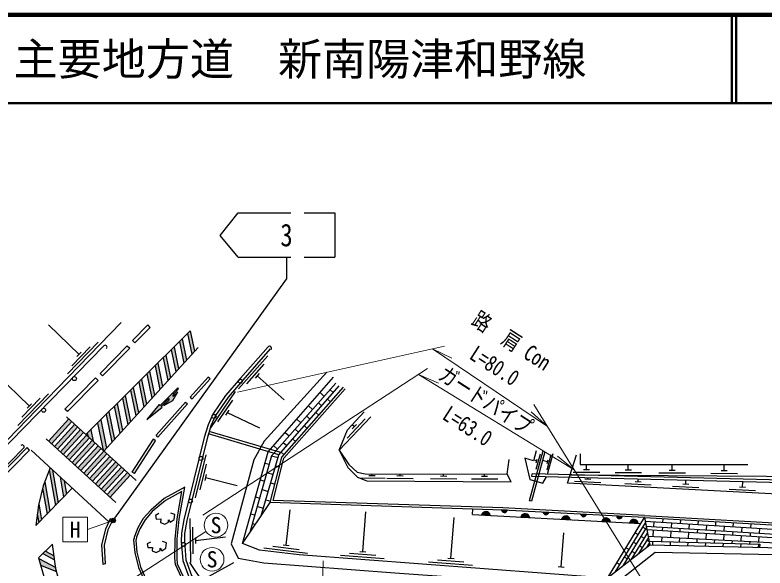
# Model space of a CAD drawing. Units: millimetres at full size, sheet at 1:1000; details may follow other scales. Extents: x 40000 to 680000, y 20000 to 380000.
# Drawn here: x 216388 to 301508, y 317238 to 380000 of the extents above; entities that cross this region are included whole.
import ezdxf
from ezdxf.enums import TextEntityAlignment as Align

# ---------------------------------------------------------------- set-up
doc = ezdxf.new("R2010")
doc.units = ezdxf.units.MM
doc.header["$LTSCALE"] = 1000
doc.linetypes.add('DASHED', pattern=[7.5, 6, -1.5])
for name, color, linetype, lineweight in [('M-BGD', 7, 'Continuous', 25), ('M-STR-HTXT', 7, 'Continuous', 13), ('M-STR-STRC', 7, 'Continuous', 25), ('M-TTL', 2, 'Continuous', 140), ('M-TTL-LINE', 7, 'Continuous', 50)]:
    doc.layers.add(name, color=color, linetype=linetype, lineweight=lineweight)
doc.layers.add('M-TTL-TXT', color=7, linetype='Continuous')
doc.styles.add('ＭＳ ゴシック', font='')
doc.styles.get('ＭＳ ゴシック').set_extended_font_data('MS Gothic')

msp = doc.modelspace()

# ---------------------------------------------------------------- hatches: boundary and pattern name
at = {"layer": 'M-BGD'}
for points in [[(269341, 323259, -0.82183), (270331, 323206)], [(271611, 323821), (272235, 323787, -0.84072)], [(276332, 323568), (276957, 323534, -0.84072)], [(273815, 323021, -0.82183), (274805, 322968)], [(278426, 322776, -0.82183), (279415, 322723)], [(280605, 323339), (281230, 323305, -0.84072)], [(282995, 322533, -0.82183), (283984, 322480)], [(284676, 323120), (285301, 323087, -0.84072)], [(286125, 322366, -0.82183), (287115, 322314)]]:
    msp.add_hatch(color=256, dxfattribs=at).paths.add_polyline_path(points)
at = {"layer": 'M-STR-STRC'}
for points in [[(236285, 344153), (235977, 343847), (236465, 341504), (236767, 341838)], [(235361, 343235), (235053, 342929), (235558, 340504), (235860, 340838)], [(234437, 342317), (234129, 342011), (234651, 339504), (234953, 339838)], [(233513, 341400), (233205, 341094), (233744, 338504), (234046, 338838)], [(232589, 340482), (232281, 340176), (232837, 337504), (233139, 337838)], [(231665, 339564), (231357, 339258), (231930, 336504), (232232, 336838)], [(230740, 338646), (230432, 338340), (231023, 335504), (231325, 335838)], [(229816, 337728), (229508, 337422), (230116, 334504), (230418, 334838)], [(233084, 335477), (232978, 335583), (233855, 336461), (233830, 336307), (233826, 336219), (233297, 335689), (234287, 336254), (234852, 337243), (234322, 336714), (234337, 336827), (234374, 336935), (234435, 337032), (234482, 337086), (234959, 337562), (234852, 337668), (232872, 335689), (232766, 335795), (231369, 334081)], [(228892, 336810), (228584, 336504), (229209, 333504), (229512, 333838)], [(227968, 335893), (227660, 335587), (228302, 332504), (228605, 332838)], [(227044, 334975), (226736, 334669), (227395, 331504), (227698, 331838)], [(222842, 333852), (222511, 334156), (220211, 331652), (220543, 331348)], [(226120, 334057), (225739, 333679), (226380, 330604), (226488, 330504), (226791, 330838)], [(223505, 333243), (223174, 333548), (220874, 331043), (221206, 330739)], [(224168, 332635), (223837, 332939), (221537, 330435), (221869, 330130)], [(224978, 332922), (224597, 332544), (224675, 332170), (225243, 331648)], [(224831, 332026), (224500, 332330), (222200, 329826), (222532, 329522)], [(225494, 331417), (225163, 331722), (222863, 329217), (223195, 328913)], [(226157, 330809), (225826, 331113), (223526, 328609), (223857, 328304)], [(226820, 330200), (226488, 330504), (224189, 328000), (224520, 327695)], [(227483, 329591), (227151, 329896), (224852, 327391), (225183, 327087)], [(220656, 328348), (220363, 328618), (220280, 328394), (220967, 324314), (221282, 324636)], [(228146, 328982), (227814, 329287), (225515, 326782), (225846, 326478)], [(228809, 328374), (228477, 328678), (226178, 326174), (226509, 325869)], [(229472, 327765), (229140, 328069), (226841, 325565), (227172, 325261)], [(219772, 327027), (219592, 326545), (219527, 326287), (220022, 323350), (220337, 323671)], [(221967, 327138), (221530, 327541), (221911, 325279), (222226, 325600)], [(219085, 324532), (219042, 324362), (218917, 323336), (219077, 322386), (219392, 322707)], [(227762, 322751, -1), (227323, 322512, -1)], [(220826, 318619), (219832, 319154), (219561, 318887), (220886, 318173)], [(219077, 318321), (219297, 317546), (221106, 316843), (221024, 317152), (221007, 317281)]]:
    msp.add_hatch(color=256, dxfattribs=at).paths.add_polyline_path(points)

# ---------------------------------------------------------------- linework, layer by layer
at = {"layer": 'M-BGD'}
for p, q in [((223661, 341485), (220183, 344846)), ((229714, 343056), (231449, 344820)), ((231734, 344540), (231449, 344820)), ((230000, 342776), (231734, 344540)), ((229714, 343056), (230000, 342776)), ((213050, 328722), (226458, 342464)), ((222355, 339270), (225830, 342866)), ((222835, 340198), (224919, 342355)), ((226041, 339319), (229121, 342452)), ((229121, 342452), (229406, 342172)), ((223418, 341233), (223904, 341737)), ((226326, 339038), (229406, 342172)), ((245083, 341331), (241770, 337586)), ((244645, 340383), (242658, 338136)), ((218003, 335631), (214304, 339214)), ((222062, 335270), (225541, 338809)), ((225541, 338809), (225826, 338529)), ((226041, 339319), (226326, 339038)), ((236284, 336641), (238311, 338898)), ((238534, 338697), (238311, 338898)), ((244108, 339323), (243644, 338799)), ((243876, 339061), (246955, 336337)), ((222347, 334989), (225826, 338529)), ((236508, 336440), (238534, 338697)), ((241387, 337283), (238573, 333151)), ((251012, 337141), (251491, 336716)), ((252155, 337464), (252494, 337162)), ((216694, 333418), (220173, 337009)), ((217175, 334345), (219262, 336500)), ((236284, 336641), (236508, 336440)), ((241072, 336288), (239384, 333808)), ((251837, 336408), (252210, 336078)), ((217759, 335380), (218246, 335883)), ((232391, 332304), (235755, 336051)), ((232614, 332103), (235978, 335851)), ((235755, 336051), (235978, 335851)), ((249695, 335635), (250163, 335221)), ((250827, 335968), (251180, 335654)), ((222347, 334989), (222062, 335270)), ((240673, 335169), (240279, 334590)), ((240476, 334879), (244121, 333142)), ((250523, 334900), (250887, 334578)), ((248379, 334130), (248834, 333725)), ((249498, 334473), (249866, 334147)), ((256770, 334409), (253176, 330597)), ((254077, 331990), (256135, 334173)), ((248170, 332978), (248552, 332639)), ((249209, 333393), (249564, 333077)), ((254648, 333033), (255128, 333542)), ((254888, 333288), (254670, 333493)), ((232614, 332103), (232391, 332304)), ((246336, 330096), (238340, 332450)), ((246553, 330345), (238430, 332736)), ((247062, 332624), (247506, 332230)), ((229691, 328130), (232090, 331845)), ((229943, 327967), (232342, 331682)), ((232342, 331682), (232090, 331845)), ((245746, 331119), (246178, 330734)), ((246842, 331482), (247238, 331131)), ((247895, 331885), (248241, 331577)), ((187937, 300940), (217368, 330829)), ((214305, 327402), (217766, 330899)), ((214589, 327120), (218051, 330618)), ((218051, 330618), (217766, 330899)), ((246581, 330377), (246918, 330077)), ((238028, 330065), (236834, 325210)), ((245518, 329985), (246245, 329781)), ((275610, 329382), (275235, 329482)), ((275553, 328466), (276015, 330206)), ((275556, 329179), (275664, 329585)), ((276842, 329302), (276262, 329456)), ((276786, 328386), (277247, 330126)), ((276789, 329099), (276896, 329505)), ((276840, 327890), (277460, 330228)), ((238080, 329022), (237364, 326109)), ((244778, 329154), (245248, 329022)), ((245968, 328820), (246396, 328700)), ((281249, 328410), (281249, 328986)), ((285994, 328374), (285994, 328986)), ((290976, 328336), (290981, 328986)), ((296872, 328291), (296877, 328986)), ((229943, 327967), (229691, 328130)), ((238097, 327834), (237930, 327154)), ((244978, 328059), (245691, 327859)), ((256552, 327745), (257252, 327740)), ((256902, 327742), (256902, 327908)), ((259735, 327721), (260435, 327715)), ((260085, 327718), (260086, 327908)), ((265033, 327680), (265033, 327907)), ((269681, 327645), (269681, 327906)), ((275062, 327635), (275069, 327935)), ((317770, 326842), (275069, 327935)), ((279747, 328122), (282746, 328099)), ((280899, 328413), (281599, 328408)), ((284491, 328086), (287491, 328063)), ((285644, 328377), (286344, 328371)), ((289474, 328048), (292474, 328025)), ((290626, 328339), (291326, 328334)), ((295370, 328003), (298370, 327980)), ((296522, 328294), (297222, 328289)), ((238014, 327494), (241602, 326612)), ((244237, 327228), (244709, 327096)), ((245413, 326898), (245894, 326764)), ((255399, 327454), (258399, 327431)), ((258582, 327429), (261582, 327407)), ((263530, 327392), (266530, 327369)), ((264683, 327683), (265383, 327678)), ((268181, 327345), (271181, 327345)), ((269331, 327645), (270031, 327645)), ((317770, 326542), (275062, 327635)), ((279881, 327109), (282877, 326956)), ((281044, 327350), (281743, 327314)), ((281394, 327332), (281401, 327473)), ((286764, 327058), (287463, 327022)), ((287114, 327040), (287121, 327327)), ((292524, 326760), (292535, 327188)), ((298961, 326423), (298976, 327023)), ((244439, 326133), (245136, 325938)), ((285600, 326817), (288596, 326664)), ((291011, 326539), (294007, 326382)), ((292175, 326779), (292874, 326742)), ((297447, 326202), (300443, 326044)), ((298611, 326441), (299310, 326404)), ((243696, 325303), (244169, 325170)), ((242212, 320021), (245350, 324660)), ((244859, 324977), (245393, 324827)), ((243899, 324207), (244582, 324016)), ((247167, 319826), (247636, 323836)), ((255856, 319099), (256202, 323614)), ((268325, 323313), (268344, 323923)), ((272235, 323787), (271611, 323821)), ((276957, 323534), (276332, 323568)), ((227473, 322688), (227203, 322818)), ((236240, 322852), (236288, 317853)), ((243155, 323377), (243629, 323244)), ((265867, 318333), (266221, 322962)), ((268325, 323313), (287418, 322298)), ((269341, 323259), (270331, 323206)), ((273815, 323021), (274805, 322968)), ((278426, 322776), (279415, 322723)), ((281230, 323305), (280605, 323339)), ((283623, 316072), (287817, 322952)), ((285301, 323087), (284676, 323120)), ((287817, 322952), (288421, 319826)), ((289917, 322832), (289891, 322422)), ((291914, 322719), (291888, 322298)), ((236549, 321855), (236578, 318855)), ((243359, 322281), (243680, 322192)), ((282995, 322533), (283984, 322480)), ((284518, 316773), (287930, 322369)), ((285414, 317473), (288042, 321785)), ((286125, 322366), (287115, 322314)), ((287638, 321890), (287979, 321682)), ((288893, 322484), (288860, 321945)), ((289858, 321883), (289833, 321484)), ((290889, 322360), (290856, 321821)), ((291854, 321759), (291829, 321359)), ((292886, 322236), (292852, 321697)), ((293910, 322605), (293884, 322174)), ((294882, 322112), (294848, 321572)), ((295907, 322491), (295880, 322050)), ((296878, 321988), (296844, 321448)), ((297904, 322378), (297876, 321926)), ((298874, 321863), (298840, 321324)), ((299901, 322264), (299872, 321801)), ((278366, 317377), (278660, 321212)), ((286309, 318174), (288155, 321202)), ((286776, 321244), (287117, 321036)), ((288080, 321593), (322854, 319430)), ((288835, 321546), (288790, 320829)), ((290831, 321421), (290788, 320724)), ((292827, 321297), (292785, 320619)), ((293850, 321634), (293825, 321235)), ((294823, 321173), (294782, 320514)), ((295846, 321510), (295821, 321111)), ((296819, 321049), (296780, 320409)), ((297842, 321386), (297818, 320987)), ((298816, 320925), (298777, 320304)), ((299839, 321262), (299814, 320863)), ((300870, 321739), (300837, 321200)), ((236860, 320708), (236867, 320008)), ((236864, 320358), (240280, 320760)), ((286597, 320182), (286938, 319974)), ((287205, 318875), (288268, 320619)), ((287459, 320828), (287800, 320620)), ((288142, 320411), (288331, 320296)), ((288222, 320858), (321301, 319122)), ((288756, 320278), (288728, 319819)), ((289789, 320776), (289756, 320250)), ((290756, 320222), (290729, 319775)), ((291786, 320671), (291757, 320194)), ((292757, 320166), (292730, 319730)), ((293784, 320566), (293757, 320138)), ((294757, 320110), (294731, 319685)), ((295781, 320462), (295757, 320082)), ((296758, 320054), (296732, 319640)), ((297778, 320357), (297758, 320027)), ((299776, 320252), (299758, 319971)), ((300812, 320801), (300774, 320199)), ((244614, 319521), (249580, 318940)), ((245642, 319703), (248621, 319354)), ((246819, 319867), (247514, 319786)), ((285735, 319537), (286076, 319328)), ((287280, 319766), (287621, 319558)), ((288101, 319575), (288381, 320035)), ((298758, 319999), (298733, 319595)), ((300758, 319943), (300734, 319550)), ((253318, 318691), (258303, 318310)), ((254338, 318914), (257329, 318685)), ((255507, 319126), (256205, 319072)), ((265518, 318360), (266216, 318306)), ((285556, 318475), (285897, 318266)), ((286418, 319120), (286759, 318912)), ((226638, 317707), (226341, 317649)), ((236187, 317861), (238987, 313718)), ((238084, 316126), (241210, 317851)), ((263329, 317926), (268314, 317544)), ((264349, 318148), (267340, 317920)), ((284694, 317829), (285035, 317621)), ((278017, 317404), (278715, 317350))]:
    msp.add_line(p, q, dxfattribs=at)
at = {"layer": 'M-BGD', "linetype": 'DASHED'}
for p, q in [((276283, 330482), (274754, 324876)), ((276525, 330417), (274995, 324810)), ((274995, 324810), (274754, 324876))]:
    msp.add_line(p, q, dxfattribs=at)
at = {"layer": 'M-BGD'}
for points in [[(208814, 325255), (209132, 325572), (209852, 327101), (211164, 328421), (213397, 329605), (218810, 335171), (228425, 345119)], [(245104, 342335), (241966, 338788), (240290, 336827), (238850, 334712), (238300, 333489), (237844, 332040), (236677, 327293), (235560, 322714), (235268, 321194), (235263, 320252), (235446, 318074), (236099, 316233), (237096, 314555), (238466, 312861), (239669, 311793), (240369, 311473), (245597, 310479), (252040, 309760), (254287, 309692), (261537, 307965), (271375, 306802), (283470, 305894), (286584, 306682), (291397, 309160)], [(245366, 342104), (242231, 338559), (240569, 336614), (239156, 334540), (238627, 333365), (238181, 331946), (237017, 327210), (235902, 322639), (235617, 321160), (235613, 320266), (235791, 318148), (236417, 316383), (237384, 314756), (238720, 313103), (239862, 312090), (240476, 311809), (245649, 310825), (252065, 310109), (254334, 310041), (261599, 308310), (271408, 307150), (283439, 306247), (286459, 307011), (291237, 309471)], [(251770, 339457), (244670, 331644), (243486, 329507), (240925, 319993), (241708, 318352), (244618, 317828), (259481, 316694), (283862, 314940), (289051, 319036), (316430, 318492), (337841, 318421), (346301, 318997)], [(345013, 319593), (335972, 319239), (320206, 319113), (288421, 319826), (283623, 316072), (248621, 318750), (244156, 319272), (242212, 320021), (245133, 330418), (252545, 338894)], [(243090, 321319), (245521, 329994), (252813, 338205)], [(244335, 323159), (246336, 330096), (253162, 337929)], [(287817, 322952), (271742, 323814), (245350, 324660), (246683, 329810), (253678, 337743)], [(287830, 323202), (271753, 324064), (245671, 324900), (246910, 329690), (253866, 337577)], [(253176, 330597), (254140, 332921), (256025, 334956)], [(253176, 330597), (254266, 329003), (255209, 328108), (256114, 327909), (272239, 327906)], [(253176, 330597), (254166, 328646), (255255, 327538), (256314, 327147), (272708, 327022)], [(275547, 330538), (275216, 329417), (274257, 329700), (274805, 327264), (276278, 326853), (276710, 327593)], [(272708, 327022), (272239, 327906), (272479, 329541)], [(318772, 324783), (289981, 326293), (279086, 326849), (280103, 330097)], [(280535, 330178), (280535, 328986), (299545, 328986)], [(279392, 327824), (318350, 327528), (318370, 326957)], [(232701, 323408), (232345, 323205), (232409, 322798), (232943, 322811), (232905, 322417), (233375, 322226), (233795, 322442), (233795, 322709), (233998, 322430), (234469, 322735), (234520, 323319), (234062, 323472)], [(227203, 322818), (226647, 321660), (226210, 319855), (226341, 317649)], [(227473, 322688), (226931, 321558), (226512, 319828), (226638, 317707)], [(287817, 322952), (323227, 320936), (334802, 320777), (342954, 320903)], [(287830, 323202), (323235, 321186), (334802, 321027), (342950, 321153)], [(287895, 322546), (322883, 320370), (334803, 320377), (342960, 320503)], [(288001, 321998), (322866, 319830), (334807, 319836), (342968, 319963)], [(231751, 320178), (231395, 319975), (231458, 319568), (231992, 319581), (231954, 319187), (232425, 318996), (232845, 319212), (232845, 319479), (233048, 319200), (233519, 319505), (233569, 320089), (233112, 320242)], [(288332, 320290), (300904, 319938), (300895, 319546)]]:
    msp.add_lwpolyline(points, dxfattribs=at)
for points in [[(238746, 311962), (237296, 313389), (235910, 315364), (234836, 317686), (234775, 318359), (234800, 320502), (235027, 322770), (235663, 326394), (233312, 325119), (231790, 323812), (230944, 322838), (230331, 321812), (229943, 320821), (229847, 320385), (229985, 318987), (230391, 317300), (231148, 315635), (232011, 314310), (233066, 313061), (233667, 312770), (235761, 312104), (237022, 311930)], [(238147, 312201), (237105, 313227), (235693, 315239), (234591, 317621), (234525, 318349), (234550, 320516), (234779, 322804), (235327, 325928), (233454, 324912), (231967, 323634), (231147, 322691), (230557, 321701), (230183, 320748), (230099, 320369), (230232, 319029), (230628, 317382), (231367, 315756), (232212, 314459), (233223, 313263), (233760, 313002), (235816, 312349), (237037, 312181)]]:
    msp.add_lwpolyline(points, close=True, dxfattribs=at)
for centre in [(223128, 338728), (241963, 338438), (219636, 335149), (238976, 334444), (237496, 329681), (236306, 324824), (235517, 319916)]:
    msp.add_circle(centre, 225, dxfattribs=at)
for centre, radius, start, end in [((226605, 342292), 225, 320.94803, 130.46388), ((245273, 342186), 225, 318.50397, 138.50397), ((217208, 330987), 225, 315.44256, 135.44256), ((269831, 323135), 505, 8.12717, 165.78536), ((271926, 323859), 318, 186.82187, 347.03961), ((276648, 323605), 318, 186.82187, 347.03961), ((274305, 322897), 505, 8.12717, 165.78536), ((278915, 322652), 505, 8.12717, 165.78536), ((280920, 323376), 318, 186.82187, 347.03961), ((283484, 322409), 505, 8.12717, 165.78536), ((284992, 323158), 318, 186.82187, 347.03961), ((286615, 322242), 505, 8.12717, 165.78536)]:
    msp.add_arc(centre, radius, start, end, dxfattribs=at)
at = {"layer": 'M-STR-HTXT'}
for p, q in [((241653, 337210), (265150, 342430)), ((263761, 342121), (276805, 333307)), ((263761, 342121), (265966, 341043)), ((237698, 323248), (263190, 339861)), ((262187, 339207), (279859, 328372)), ((262187, 339207), (264438, 338228)), ((275270, 335787), (289630, 312585)), ((276805, 333307), (274982, 334951)), ((279859, 328372), (277965, 329934)), ((227542, 322632), (224631, 321597)), ((227844, 314782), (238065, 321371)), ((251358, 318050), (250932, 297591))]:
    msp.add_line(p, q, dxfattribs=at)
msp.add_lwpolyline([(221819, 323003), (224631, 323003), (224631, 320191), (221819, 320191)], close=True, dxfattribs=at)
for centre in [(239200, 322103), (238754, 318222)]:
    msp.add_circle(centre, 1350, dxfattribs=at)
at = {"layer": 'M-STR-STRC', "linetype": 'DASHED'}
for p, q in [((239692, 354978), (241700, 357529)), ((241700, 357529), (252700, 357529)), ((252700, 357529), (252700, 352529)), ((241700, 352529), (239692, 354978)), ((241700, 352529), (252700, 352529)), ((247200, 352529), (247200, 350029))]:
    msp.add_line(p, q, dxfattribs=at)
at = {"layer": 'M-STR-STRC'}
for p, q in [((227542, 322632), (247200, 350029)), ((224439, 332386), (236285, 344153)), ((236285, 344153), (236767, 341838)), ((235361, 343235), (235860, 340838)), ((235977, 343847), (236465, 341504)), ((226488, 330504), (237166, 342278)), ((234437, 342317), (234953, 339838)), ((235053, 342929), (235558, 340504)), ((233513, 341400), (234046, 338838)), ((234129, 342011), (234651, 339504)), ((232589, 340482), (233139, 337838)), ((233205, 341094), (233744, 338504)), ((232281, 340176), (232837, 337504)), ((231357, 339258), (231930, 336504)), ((231665, 339564), (232232, 336838)), ((230432, 338340), (231023, 335504)), ((230740, 338646), (231325, 335838)), ((229508, 337422), (230116, 334504)), ((229816, 337728), (230418, 334838)), ((234852, 337668), (232872, 335689)), ((234287, 336254), (234852, 337243)), ((234852, 337243), (234322, 336714)), ((234435, 337032), (234482, 337086)), ((234482, 337086), (234959, 337562)), ((234959, 337562), (234852, 337668)), ((228584, 336504), (229209, 333504)), ((228892, 336810), (229512, 333838)), ((232978, 335583), (233855, 336461)), ((233297, 335689), (234287, 336254)), ((233830, 336307), (233826, 336219)), ((233855, 336461), (233830, 336307)), ((234322, 336714), (234337, 336827)), ((234337, 336827), (234374, 336935)), ((234374, 336935), (234435, 337032)), ((227660, 335587), (228302, 332504)), ((227968, 335893), (228605, 332838)), ((232766, 335795), (231369, 334081)), ((231369, 334081), (233084, 335477)), ((232872, 335689), (232766, 335795)), ((233084, 335477), (232978, 335583)), ((233826, 336219), (233297, 335689)), ((226736, 334669), (227395, 331504)), ((227044, 334975), (227698, 331838)), ((220211, 331652), (222511, 334156)), ((220543, 331348), (222842, 333852)), ((222239, 334406), (230121, 327169)), ((225739, 333679), (226417, 330425)), ((226120, 334057), (226791, 330838)), ((220874, 331043), (223174, 333548)), ((221206, 330739), (223505, 333243)), ((221537, 330435), (223837, 332939)), ((224978, 332922), (225243, 331648)), ((221869, 330130), (224168, 332635)), ((222200, 329826), (224500, 332330)), ((222532, 329522), (224831, 332026)), ((224597, 332544), (224675, 332170)), ((219940, 331901), (227821, 324665)), ((222863, 329217), (225163, 331722)), ((223195, 328913), (225494, 331417)), ((227032, 322463), (218223, 330594)), ((223526, 328609), (225826, 331113)), ((223857, 328304), (226157, 330809)), ((224189, 328000), (226488, 330504)), ((224520, 327695), (226820, 330200)), ((224852, 327391), (227151, 329896)), ((225183, 327087), (227483, 329591)), ((225515, 326782), (227814, 329287)), ((225846, 326478), (228146, 328982)), ((226178, 326174), (228477, 328678)), ((220280, 328394), (220967, 324314)), ((220656, 328348), (221282, 324636)), ((226509, 325869), (228809, 328374)), ((226841, 325565), (229140, 328069)), ((227172, 325261), (229472, 327765)), ((219772, 327027), (220337, 323671)), ((221530, 327541), (221911, 325279)), ((221967, 327138), (222226, 325600)), ((218762, 322064), (222894, 326282)), ((219527, 326287), (220022, 323350)), ((219085, 324532), (219392, 322707)), ((218917, 323336), (219077, 322386)), ((219561, 318887), (220886, 318173)), ((219832, 319154), (220826, 318619)), ((219077, 318321), (221007, 317281)), ((219297, 317546), (221106, 316843))]:
    msp.add_line(p, q, dxfattribs=at)
for points in [[(220363, 328618), (219592, 326545), (219042, 324362), (218762, 322064)], [(220645, 319956), (219058, 318390), (219737, 315995), (221544, 315186)], [(221544, 315186), (221024, 317152), (220645, 319956)]]:
    msp.add_lwpolyline(points, dxfattribs=at)
msp.add_circle((227542, 322632), 250, dxfattribs=at)
at = {"layer": 'M-TTL'}
msp.add_line((680000, 380000), (40000, 380000), dxfattribs=at)
at = {"layer": 'M-TTL-LINE'}
for p, q in [((297750, 380000), (297750, 370000)), ((298250, 380000), (298250, 370000)), ((40000, 370000), (680000, 370000))]:
    msp.add_line(p, q, dxfattribs=at)

# ---------------------------------------------------------------- texts
at = {"layer": 'M-STR-HTXT', "style": 'ＭＳ ゴシック', "width": 0.8}
for s, p in [('路\u3000肩 Con', (271953, 341804)), ('L=80.0', (270040, 338973)), ('ガードパイプ', (269027, 335047)), ('L=63.0', (266976, 332129))]:
    msp.add_text(s, height=1833, rotation=327.125, dxfattribs=at).set_placement(p, align=Align.BOTTOM_CENTER)
at = {"layer": 'M-STR-HTXT', "style": 'ＭＳ ゴシック'}
for s, p in [('S', (239200, 322103)), ('H', (223225, 321597)), ('S', (238754, 318222))]:
    msp.add_text(s, height=1833, dxfattribs=at).set_placement(p, align=Align.MIDDLE_CENTER)
at = {"layer": 'M-STR-STRC', "style": 'ＭＳ ゴシック', "width": 0.8}
msp.add_text('3', height=2566, dxfattribs=at).set_placement((247200, 355029), align=Align.MIDDLE_CENTER)
at = {"layer": 'M-TTL-TXT', "style": 'ＭＳ ゴシック'}
msp.add_text('主要地方道\u3000新南陽津和野線', height=3666, dxfattribs=at).set_placement((216234, 375000), align=Align.MIDDLE_LEFT)

doc.saveas('drawing.dxf')
